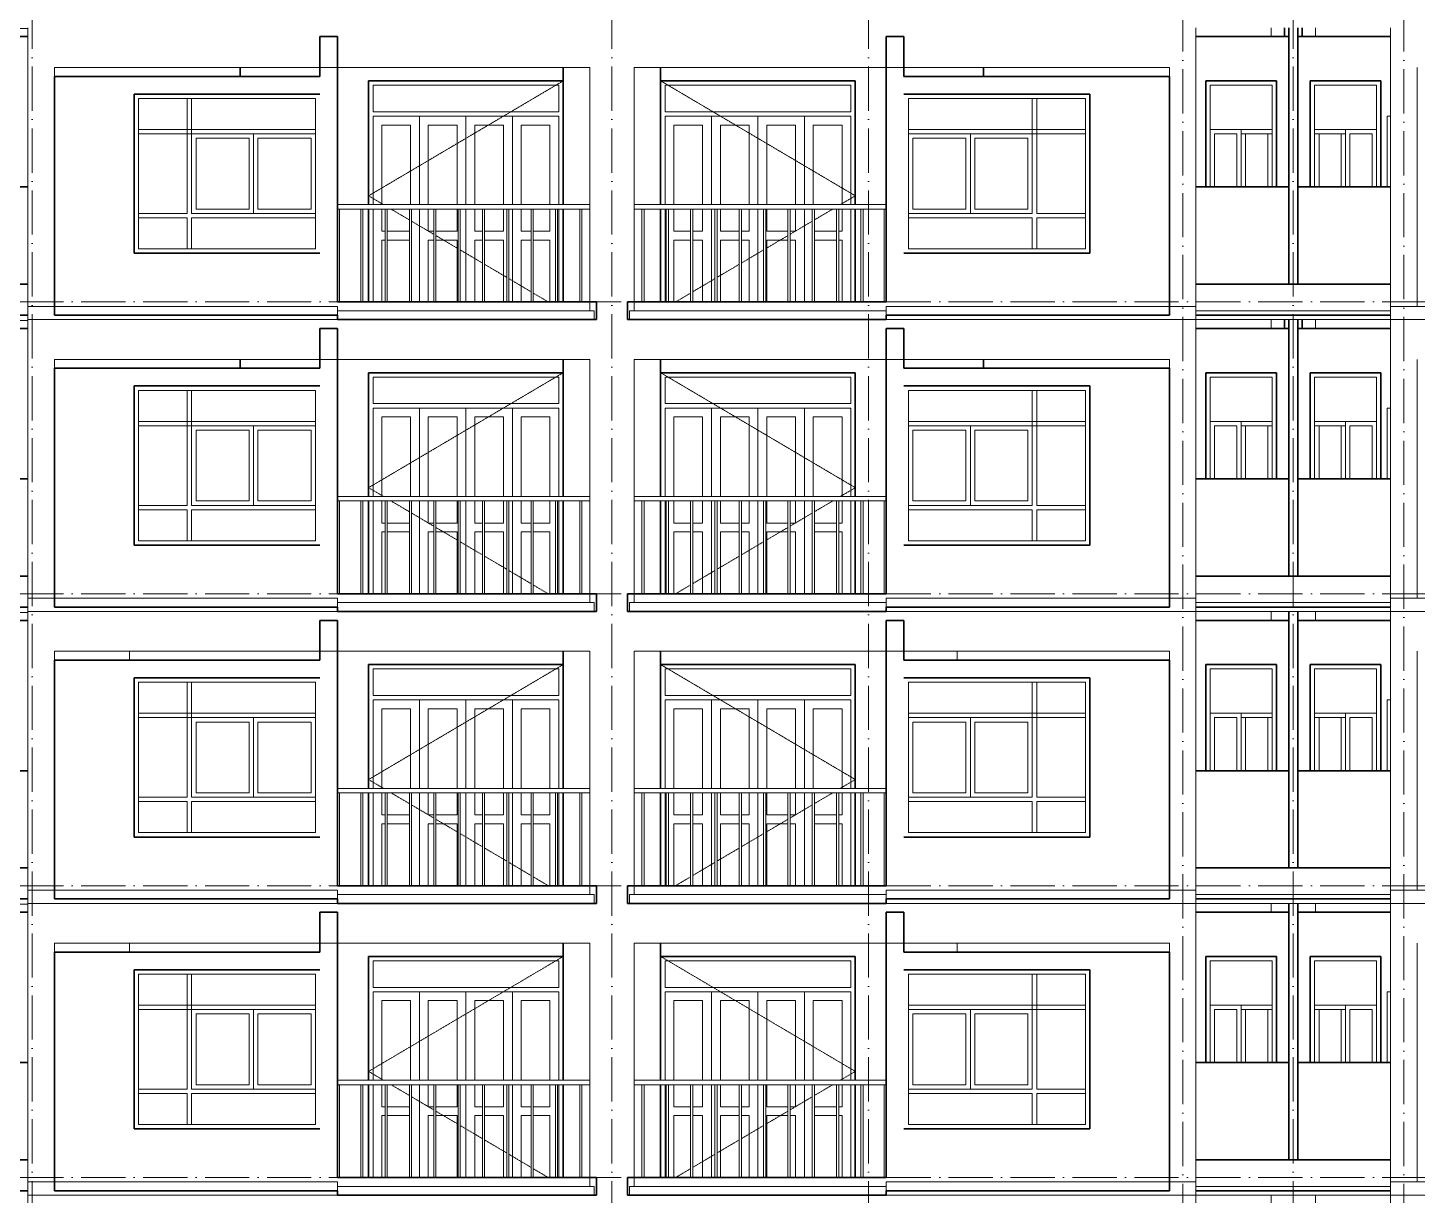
# Model space of a CAD drawing. Header units: millimetres. Extents: x -20608 to 106651, y -8981 to 93550.
# Drawn here: x 10400 to 26101, y 64600 to 77800 of the extents above; entities that cross this region are included whole.
import ezdxf

# ---------------------------------------------------------------- set-up
doc = ezdxf.new("R2010")
doc.units = ezdxf.units.MM
doc.linetypes.add('Dash 1_16__2_', pattern=[3.175, 1.5875, -1.5875])
doc.linetypes.add('Grid Line', pattern=[14, 10, -2, 0, -2])
for name, color, linetype, lineweight in [('CUA', 31, 'Continuous', 9), ('NET CAT', 3, 'Continuous', 5), ('NET CATConcrete', 3, 'Continuous', 5), ('NET THAY 1', 41, 'Continuous', 5), ('NET THAY 2', 55, 'Continuous', 5), ('NET-THAY', 2, 'Continuous', 9), ('TRUC', 225, 'Continuous', 5)]:
    doc.layers.add(name, color=color, linetype=linetype, lineweight=lineweight)

# ---------------------------------------------------------------- blocks, each defined once
blk = doc.blocks.new('CUA LO GIA - DB6-60239-MẶT ĐỨNG 1-14')
at = {"layer": 'CUA', "color": 90, "linetype": 'Dash 1_16__2_'}
for p, q in [((14251, 23100), (16451, 24400)), ((14251, 23100), (14420, 23000)), ((14504, 22950), (14712, 22828)), ((14737, 22813), (14987, 22665)), ((15012, 22650), (15262, 22503)), ((15287, 22488), (15537, 22340)), ((15562, 22325), (15812, 22178)), ((15837, 22163), (16087, 22015)), ((16112, 22000), (16281, 21900))]:
    blk.add_line(p, q, dxfattribs=at)
at = {"layer": 'CUA', "color": 90}
for p, q in [((16451, 24400), (14251, 24400)), ((14251, 24400), (14251, 23000)), ((14301, 24050), (14301, 24350)), ((14301, 24350), (16401, 24350)), ((16401, 24350), (16401, 24050)), ((16401, 24050), (14301, 24050)), ((14301, 24000), (16401, 24000)), ((14301, 23000), (14301, 24000)), ((14401, 23900), (14401, 23000)), ((14401, 23900), (14726, 23900)), ((14726, 23000), (14726, 23900)), ((14826, 23000), (14826, 24000)), ((15351, 24000), (14826, 24000)), ((14926, 23900), (15251, 23900)), ((14926, 23900), (14926, 23000)), ((15251, 23000), (15251, 23900)), ((15351, 24000), (15351, 23000)), ((15876, 24000), (15351, 24000)), ((15351, 23000), (15351, 24000)), ((15451, 23900), (15451, 23000)), ((15451, 23900), (15776, 23900)), ((15776, 23000), (15776, 23900)), ((15876, 24000), (15876, 23000)), ((15976, 23900), (16301, 23900)), ((15976, 23900), (15976, 23000)), ((16301, 23000), (16301, 23900)), ((16401, 24000), (16401, 23000)), ((14251, 22950), (14251, 21900)), ((14301, 21900), (14301, 22950)), ((14401, 22950), (14401, 22700)), ((14826, 21900), (14826, 22950)), ((14926, 22950), (14926, 22700)), ((15251, 22700), (15251, 22950)), ((15351, 22950), (15351, 21900)), ((15351, 21900), (15351, 22950)), ((15451, 22950), (15451, 22700)), ((15776, 22700), (15776, 22950)), ((15876, 22950), (15876, 21900)), ((15976, 22950), (15976, 22700)), ((16301, 22700), (16301, 22950)), ((16401, 22950), (16401, 21900)), ((14401, 22700), (14437, 22700)), ((14462, 22700), (14712, 22700)), ((14926, 22700), (14987, 22700)), ((15012, 22700), (15251, 22700)), ((15451, 22700), (15537, 22700)), ((15562, 22700), (15776, 22700)), ((15976, 22700), (16087, 22700)), ((16112, 22700), (16301, 22700)), ((14437, 22600), (14401, 22600)), ((14401, 22600), (14401, 21900)), ((14712, 22600), (14462, 22600)), ((14926, 22600), (14926, 21900)), ((14987, 22600), (14926, 22600)), ((15251, 22600), (15012, 22600)), ((15251, 21900), (15251, 22600)), ((15537, 22600), (15451, 22600)), ((15451, 22600), (15451, 21900)), ((15776, 22600), (15562, 22600)), ((15776, 21900), (15776, 22600)), ((15976, 22600), (15976, 21900)), ((16087, 22600), (15976, 22600)), ((16301, 22600), (16112, 22600)), ((16301, 21900), (16301, 22600))]:
    blk.add_line(p, q, dxfattribs=at)
blk = doc.blocks.new('X-PHONG NGU 2 - X-PHONG NGU 2_Recovery_-201132-MẶT ĐỨNG 1-14')
at = {"layer": 'CUA', "color": 90}
for p, q in [((11651, 24200), (13651, 24200)), ((11651, 24200), (11651, 22500)), ((12251, 24200), (12201, 24200)), ((12201, 22900), (12201, 24200)), ((12251, 24200), (12251, 22900)), ((13651, 22500), (13651, 24200)), ((13651, 23850), (11651, 23850)), ((11651, 23850), (11651, 23800)), ((11651, 23800), (13651, 23800)), ((12301, 23750), (12301, 22950)), ((12301, 23750), (12901, 23750)), ((12901, 22950), (12901, 23750)), ((12951, 22900), (12951, 23800)), ((13651, 23800), (12951, 23800)), ((13001, 23750), (13601, 23750)), ((13001, 23750), (13001, 22950)), ((13601, 22950), (13601, 23750)), ((13651, 23800), (13651, 23850)), ((13651, 23800), (13651, 22900)), ((12301, 22950), (12901, 22950)), ((13001, 22950), (13601, 22950)), ((11651, 22900), (12201, 22900)), ((11651, 22850), (11651, 22900)), ((12201, 22850), (11651, 22850)), ((12201, 22500), (12201, 22850)), ((12251, 22900), (13651, 22900)), ((12251, 22850), (12251, 22500)), ((13651, 22850), (12251, 22850)), ((13651, 22900), (12951, 22900)), ((13651, 22900), (13651, 22850)), ((11651, 22500), (13651, 22500)), ((12251, 22500), (12201, 22500))]:
    blk.add_line(p, q, dxfattribs=at)
blk = doc.blocks.new('Railing - 25mm-77671-MẶT ĐỨNG 1-14')
at = {"layer": 'NET THAY 2', "color": 90, "lineweight": 9}
for p, q in [((16637, 21900), (16637, 22950)), ((16662, 21900), (16662, 22950))]:
    blk.add_line(p, q, dxfattribs=at)
blk = doc.blocks.new('Railing - 25mm-V410-MẶT ĐỨNG 1-14')
at = {"layer": 'NET THAY 2', "color": 90, "lineweight": 9}
blk.add_line((13924, 21900), (13924, 22950), dxfattribs=at)
blk = doc.blocks.new('Railing - Railing-V461-MẶT ĐỨNG 1-14')
for name, p in [('Railing - 25mm-V410-MẶT ĐỨNG 1-14', (0, 3300)), ('Railing - 25mm-77671-MẶT ĐỨNG 1-14', (-2475, 3300)), ('Railing - 25mm-77671-MẶT ĐỨNG 1-14', (-2200, 3300)), ('Railing - 25mm-77671-MẶT ĐỨNG 1-14', (-1925, 3300)), ('Railing - 25mm-77671-MẶT ĐỨNG 1-14', (-1650, 3300)), ('Railing - 25mm-77671-MẶT ĐỨNG 1-14', (-1375, 3300)), ('Railing - 25mm-77671-MẶT ĐỨNG 1-14', (-1100, 3300)), ('Railing - 25mm-77671-MẶT ĐỨNG 1-14', (-825, 3300)), ('Railing - 25mm-77671-MẶT ĐỨNG 1-14', (-550, 3300)), ('Railing - 25mm-77671-MẶT ĐỨNG 1-14', (-275, 3300)), ('Railing - 25mm-77671-MẶT ĐỨNG 1-14', (0, 3300))]:
    blk.add_blockref(name, p)
blk = doc.blocks.new('Top Rail Type - Top Rail_Internal_-227118-MẶT ĐỨNG 1-14')
at = {"layer": 'NET THAY 1', "color": 90, "lineweight": 9}
for p, q in [((16751, 23000), (13901, 23000)), ((16751, 22950), (13901, 22950))]:
    blk.add_line(p, q, dxfattribs=at)
blk = doc.blocks.new('CUA LO GIA - DB6-202766-MẶT ĐỨNG 1-14')
at = {"layer": 'CUA', "color": 90, "linetype": 'Dash 1_16__2_'}
for p, q in [((19751, 23100), (17551, 24400)), ((19751, 23100), (19581, 23000)), ((19497, 22950), (19289, 22828)), ((19264, 22813), (19014, 22665)), ((18989, 22650), (18739, 22503)), ((18714, 22488), (18464, 22340)), ((18439, 22325), (18189, 22178)), ((18164, 22163), (17914, 22015)), ((17889, 22000), (17720, 21900))]:
    blk.add_line(p, q, dxfattribs=at)
at = {"layer": 'CUA', "color": 90}
for p, q in [((19751, 24400), (17551, 24400)), ((17601, 24050), (17601, 24350)), ((17601, 24350), (19701, 24350)), ((19701, 24350), (19701, 24050)), ((19751, 23000), (19751, 24400)), ((19701, 24050), (17601, 24050)), ((17601, 23000), (17601, 24000)), ((17601, 24000), (19701, 24000)), ((17701, 23900), (17701, 23000)), ((17701, 23900), (18026, 23900)), ((18026, 23000), (18026, 23900)), ((18126, 23000), (18126, 24000)), ((18651, 24000), (18126, 24000)), ((18226, 23900), (18551, 23900)), ((18226, 23900), (18226, 23000)), ((18551, 23000), (18551, 23900)), ((19176, 24000), (18651, 24000)), ((18651, 23000), (18651, 24000)), ((18651, 24000), (18651, 23000)), ((18751, 23900), (18751, 23000)), ((18751, 23900), (19076, 23900)), ((19076, 23000), (19076, 23900)), ((19176, 24000), (19176, 23000)), ((19276, 23900), (19601, 23900)), ((19276, 23900), (19276, 23000)), ((19601, 23000), (19601, 23900)), ((19701, 24000), (19701, 23000)), ((17601, 21900), (17601, 22950)), ((17701, 22950), (17701, 22700)), ((18026, 22700), (18026, 22950)), ((18126, 21900), (18126, 22950)), ((18226, 22950), (18226, 22700)), ((18551, 22700), (18551, 22950)), ((18651, 21900), (18651, 22950)), ((18651, 22950), (18651, 21900)), ((18751, 22950), (18751, 22700)), ((19076, 22700), (19076, 22950)), ((19176, 22950), (19176, 21900)), ((19601, 22700), (19601, 22950)), ((19701, 22950), (19701, 21900)), ((19751, 21900), (19751, 22950)), ((17701, 22700), (17889, 22700)), ((17914, 22700), (18026, 22700)), ((18226, 22700), (18439, 22700)), ((18464, 22700), (18551, 22700)), ((18751, 22700), (18989, 22700)), ((19014, 22700), (19076, 22700)), ((19289, 22700), (19539, 22700)), ((19564, 22700), (19601, 22700)), ((17889, 22600), (17701, 22600)), ((17701, 22600), (17701, 21900)), ((18026, 22600), (17914, 22600)), ((18026, 21900), (18026, 22600)), ((18226, 22600), (18226, 21900)), ((18439, 22600), (18226, 22600)), ((18551, 22600), (18464, 22600)), ((18551, 21900), (18551, 22600)), ((18989, 22600), (18751, 22600)), ((18751, 22600), (18751, 21900)), ((19076, 22600), (19014, 22600)), ((19076, 21900), (19076, 22600)), ((19539, 22600), (19289, 22600)), ((19601, 22600), (19564, 22600)), ((19601, 21900), (19601, 22600))]:
    blk.add_line(p, q, dxfattribs=at)
blk = doc.blocks.new('X-PHONG NGU 2 - X-PHONG NGU 2_Recovery_-V411-MẶT ĐỨNG 1-14')
at = {"layer": 'CUA', "color": 90}
for p, q in [((20351, 24200), (20351, 22500)), ((20351, 24200), (22351, 24200)), ((21801, 24200), (21751, 24200)), ((21751, 22900), (21751, 24200)), ((21801, 24200), (21801, 22900)), ((22351, 22500), (22351, 24200)), ((20351, 23850), (20351, 23800)), ((22351, 23850), (20351, 23850)), ((20351, 23800), (22351, 23800)), ((21051, 23800), (20351, 23800)), ((20351, 22900), (20351, 23800)), ((20401, 23750), (20401, 22950)), ((20401, 23750), (21001, 23750)), ((21001, 22950), (21001, 23750)), ((21051, 23800), (21051, 22900)), ((21101, 23750), (21701, 23750)), ((21101, 23750), (21101, 22950)), ((21701, 22950), (21701, 23750)), ((22351, 23800), (22351, 23850)), ((20401, 22950), (21001, 22950)), ((21101, 22950), (21701, 22950)), ((20351, 22900), (21751, 22900)), ((20351, 22850), (20351, 22900)), ((21051, 22900), (20351, 22900)), ((21751, 22850), (20351, 22850)), ((21751, 22500), (21751, 22850)), ((21801, 22900), (22351, 22900)), ((21801, 22850), (21801, 22500)), ((22351, 22850), (21801, 22850)), ((22351, 22900), (22351, 22850)), ((20351, 22500), (22351, 22500)), ((21801, 22500), (21751, 22500))]:
    blk.add_line(p, q, dxfattribs=at)
blk = doc.blocks.new('X-PHONG NGU 1 - X-PHONG NGU 850-202769-MẶT ĐỨNG 1-14')
at = {"layer": 'CUA', "color": 90}
for p, q in [((23711, 23200), (23711, 24400)), ((24511, 24400), (23711, 24400)), ((23761, 24350), (23761, 23200)), ((23761, 24350), (24461, 24350)), ((24461, 23200), (24461, 24350)), ((24511, 24400), (24511, 23200)), ((24111, 23850), (23761, 23850)), ((23761, 23200), (23761, 23850)), ((23811, 23800), (23811, 23200)), ((23811, 23800), (24061, 23800)), ((24061, 23200), (24061, 23800)), ((24111, 23850), (24111, 23200)), ((24111, 23850), (24461, 23850)), ((24111, 23800), (24461, 23800)), ((24161, 23800), (24411, 23800)), ((24161, 23800), (24161, 23200)), ((24411, 23200), (24411, 23800))]:
    blk.add_line(p, q, dxfattribs=at)
blk = doc.blocks.new('Railing - Railing-227121-MẶT ĐỨNG 1-14')
at = {"extrusion": (0, 0, -1), "zscale": -1}
for name, p in [('Railing - 25mm-77671-MẶT ĐỨNG 1-14', (-34001, 0)), ('Railing - 25mm-77671-MẶT ĐỨNG 1-14', (-34276, 0)), ('Railing - 25mm-77671-MẶT ĐỨNG 1-14', (-34551, 0)), ('Railing - 25mm-77671-MẶT ĐỨNG 1-14', (-34826, 0)), ('Railing - 25mm-77671-MẶT ĐỨNG 1-14', (-35101, 0)), ('Railing - 25mm-77671-MẶT ĐỨNG 1-14', (-35376, 0)), ('Railing - 25mm-77671-MẶT ĐỨNG 1-14', (-35651, 0)), ('Railing - 25mm-77671-MẶT ĐỨNG 1-14', (-35926, 0)), ('Railing - 25mm-77671-MẶT ĐỨNG 1-14', (-36201, 0)), ('Railing - 25mm-77671-MẶT ĐỨNG 1-14', (-36476, 0)), ('Railing - 25mm-V410-MẶT ĐỨNG 1-14', (-34001, 0))]:
    blk.add_blockref(name, p, dxfattribs=at)
blk = doc.blocks.new('Top Rail Type - Top Rail_Internal_-227122-MẶT ĐỨNG 1-14')
at = {"layer": 'NET THAY 1', "color": 90, "lineweight": 9}
for p, q in [((20101, 23000), (17251, 23000)), ((17251, 22950), (20101, 22950))]:
    blk.add_line(p, q, dxfattribs=at)
blk = doc.blocks.new('X-PHONG NGU 1 - X-PHONG NGU 850-201135-MẶT ĐỨNG 1-14')
at = {"layer": 'CUA', "color": 90}
for p, q in [((10291, 24400), (9491, 24400)), ((9491, 23200), (9491, 24400)), ((9541, 24350), (9541, 23200)), ((9541, 24350), (10241, 24350)), ((10241, 23200), (10241, 24350)), ((10291, 24400), (10291, 23200)), ((9541, 23850), (9891, 23850)), ((9541, 23800), (9891, 23800)), ((9591, 23800), (9591, 23200)), ((9591, 23800), (9841, 23800)), ((9841, 23200), (9841, 23800)), ((9891, 23200), (9891, 23850)), ((10241, 23850), (9891, 23850)), ((9941, 23800), (10191, 23800)), ((9941, 23800), (9941, 23200)), ((10191, 23200), (10191, 23800)), ((10241, 23850), (10241, 23200))]:
    blk.add_line(p, q, dxfattribs=at)
blk = doc.blocks.new('CUA SAN PHOI LUA - CUA SAN PHOI LUA-201133-MẶT ĐỨNG 1-14')
at = {"layer": 'CUA', "color": 90}
for p in [(25761, 23200), (25801, 24000)]:
    blk.add_line(p, (25761, 24000), dxfattribs=at)
blk = doc.blocks.new('ALC1807-ASCENT PLAZA-TANG DIEN HINH-TANG 5_rvt-14-MẶT ĐỨNG 1-14')
at = {"layer": 'NET-THAY', "color": 50, "lineweight": 35}
for p, q in [((24651, 65000), (24651, 67900)), ((24751, 67900), (24751, 65000)), ((10401, 67800), (9341, 67800)), ((13701, 67350), (13701, 67800)), ((13701, 67800), (13901, 67800)), ((13901, 67800), (13901, 64800)), ((20101, 64800), (20101, 67800)), ((20101, 67800), (20301, 67800)), ((20301, 67800), (20301, 67350)), ((24651, 67800), (23601, 67800)), ((25801, 67800), (24751, 67800)), ((16451, 67450), (16451, 65900)), ((17551, 65900), (17551, 67450)), ((13701, 67350), (10701, 67350)), ((10701, 67350), (10701, 64650)), ((14251, 65900), (14251, 67300)), ((14251, 67300), (16451, 67300)), ((17551, 67300), (19751, 67300)), ((19751, 67300), (19751, 65900)), ((23301, 67350), (20301, 67350)), ((23301, 64650), (23301, 67350)), ((23711, 67300), (24511, 67300)), ((23711, 66100), (23711, 67300)), ((24511, 67300), (24511, 66100)), ((24891, 67300), (25691, 67300)), ((24891, 66100), (24891, 67300)), ((25691, 67300), (25691, 66100)), ((11601, 65350), (11601, 67150)), ((11601, 67150), (13701, 67150)), ((20301, 67150), (22401, 67150)), ((22401, 67150), (22401, 65350)), ((10401, 66100), (9341, 66100)), ((24651, 66100), (23601, 66100)), ((25801, 66100), (24751, 66100)), ((14251, 64800), (14251, 65850)), ((16451, 65850), (16451, 64800)), ((17551, 64800), (17551, 65850)), ((19751, 65850), (19751, 64800)), ((13701, 65350), (11601, 65350)), ((22401, 65350), (20301, 65350)), ((10401, 65000), (9341, 65000)), ((24751, 65000), (23601, 65000)), ((25801, 65000), (24751, 65000)), ((16826, 64800), (13901, 64800)), ((16826, 64600), (16826, 64800)), ((20101, 64800), (17176, 64800)), ((17176, 64800), (17176, 64600)), ((9351, 64650), (10401, 64650)), ((10701, 64650), (13701, 64650)), ((13901, 64650), (13701, 64650)), ((13901, 64650), (13901, 64600)), ((13901, 64600), (16826, 64600)), ((17176, 64600), (20101, 64600)), ((20301, 64650), (20101, 64650)), ((20101, 64600), (20101, 64650)), ((20301, 64650), (23301, 64650)), ((23601, 64650), (24751, 64650)), ((24751, 64650), (25801, 64650))]:
    blk.add_line(p, q, dxfattribs=at)
at = {"color": 50, "lineweight": 35}
for name, p in [('CUA LO GIA - DB6-60239-MẶT ĐỨNG 1-14', (0, 42900)), ('CUA LO GIA - DB6-202766-MẶT ĐỨNG 1-14', (0, 42900)), ('X-PHONG NGU 1 - X-PHONG NGU 850-202769-MẶT ĐỨNG 1-14', (0, 42900)), ('X-PHONG NGU 1 - X-PHONG NGU 850-201135-MẶT ĐỨNG 1-14', (15400, 42900)), ('X-PHONG NGU 2 - X-PHONG NGU 2_Recovery_-201132-MẶT ĐỨNG 1-14', (0, 42900)), ('X-PHONG NGU 2 - X-PHONG NGU 2_Recovery_-V411-MẶT ĐỨNG 1-14', (0, 42900)), ('CUA SAN PHOI LUA - CUA SAN PHOI LUA-201133-MẶT ĐỨNG 1-14', (0, 42900)), ('Top Rail Type - Top Rail_Internal_-227118-MẶT ĐỨNG 1-14', (0, 42900)), ('Railing - Railing-V461-MẶT ĐỨNG 1-14', (0, 39600)), ('Top Rail Type - Top Rail_Internal_-227122-MẶT ĐỨNG 1-14', (0, 42900)), ('Railing - Railing-227121-MẶT ĐỨNG 1-14', (0, 42900))]:
    blk.add_blockref(name, p, dxfattribs=at)
blk = doc.blocks.new('ALC1807-ASCENT PLAZA-TANG DIEN HINH-TANG 5_rvt-15-MẶT ĐỨNG 1-14')
at = {"layer": 'NET-THAY', "color": 50, "lineweight": 35}
for p, q in [((24651, 68300), (24651, 71200)), ((24751, 71200), (24751, 68300)), ((10401, 71100), (9341, 71100)), ((13701, 70650), (13701, 71100)), ((13701, 71100), (13901, 71100)), ((13901, 71100), (13901, 68100)), ((20101, 68100), (20101, 71100)), ((20101, 71100), (20301, 71100)), ((20301, 71100), (20301, 70650)), ((24651, 71100), (23601, 71100)), ((25801, 71100), (24751, 71100)), ((16451, 70750), (16451, 69200)), ((17551, 69200), (17551, 70750)), ((13701, 70650), (10701, 70650)), ((10701, 70650), (10701, 67950)), ((14251, 69200), (14251, 70600)), ((14251, 70600), (16451, 70600)), ((17551, 70600), (19751, 70600)), ((19751, 70600), (19751, 69200)), ((23301, 70650), (20301, 70650)), ((23301, 67950), (23301, 70650)), ((23711, 70600), (24511, 70600)), ((23711, 69400), (23711, 70600)), ((24511, 70600), (24511, 69400)), ((24891, 70600), (25691, 70600)), ((24891, 69400), (24891, 70600)), ((25691, 70600), (25691, 69400)), ((11601, 68650), (11601, 70450)), ((11601, 70450), (13701, 70450)), ((20301, 70450), (22401, 70450)), ((22401, 70450), (22401, 68650)), ((10401, 69400), (9341, 69400)), ((24651, 69400), (23601, 69400)), ((25801, 69400), (24751, 69400)), ((14251, 68100), (14251, 69150)), ((16451, 69150), (16451, 68100)), ((17551, 68100), (17551, 69150)), ((19751, 69150), (19751, 68100)), ((13701, 68650), (11601, 68650)), ((22401, 68650), (20301, 68650)), ((10401, 68300), (9341, 68300)), ((24751, 68300), (23601, 68300)), ((25801, 68300), (24751, 68300)), ((16826, 68100), (13901, 68100)), ((16826, 67900), (16826, 68100)), ((20101, 68100), (17176, 68100)), ((17176, 68100), (17176, 67900)), ((9351, 67950), (10401, 67950)), ((10701, 67950), (13701, 67950)), ((13901, 67950), (13701, 67950)), ((13901, 67950), (13901, 67900)), ((13901, 67900), (16826, 67900)), ((17176, 67900), (20101, 67900)), ((20301, 67950), (20101, 67950)), ((20101, 67900), (20101, 67950)), ((20301, 67950), (23301, 67950)), ((23601, 67950), (24751, 67950)), ((24751, 67950), (25801, 67950))]:
    blk.add_line(p, q, dxfattribs=at)
at = {"layer": 'NET-THAY', "color": 90}
blk.add_line((9341, 67890), (10401, 67890), dxfattribs=at)
at = {"color": 50, "lineweight": 35}
for name, p in [('CUA LO GIA - DB6-60239-MẶT ĐỨNG 1-14', (0, 46200)), ('CUA LO GIA - DB6-202766-MẶT ĐỨNG 1-14', (0, 46200)), ('X-PHONG NGU 1 - X-PHONG NGU 850-202769-MẶT ĐỨNG 1-14', (0, 46200)), ('X-PHONG NGU 1 - X-PHONG NGU 850-201135-MẶT ĐỨNG 1-14', (15400, 46200)), ('X-PHONG NGU 2 - X-PHONG NGU 2_Recovery_-201132-MẶT ĐỨNG 1-14', (0, 46200)), ('X-PHONG NGU 2 - X-PHONG NGU 2_Recovery_-V411-MẶT ĐỨNG 1-14', (0, 46200)), ('CUA SAN PHOI LUA - CUA SAN PHOI LUA-201133-MẶT ĐỨNG 1-14', (0, 46200)), ('Top Rail Type - Top Rail_Internal_-227118-MẶT ĐỨNG 1-14', (0, 46200)), ('Railing - Railing-V461-MẶT ĐỨNG 1-14', (0, 42900)), ('Top Rail Type - Top Rail_Internal_-227122-MẶT ĐỨNG 1-14', (0, 46200)), ('Railing - Railing-227121-MẶT ĐỨNG 1-14', (0, 46200))]:
    blk.add_blockref(name, p, dxfattribs=at)
blk = doc.blocks.new('ALC1807-ASCENT PLAZA-TANG DIEN HINH-TANG 5_rvt-16-MẶT ĐỨNG 1-14')
at = {"layer": 'NET-THAY', "color": 50, "lineweight": 35}
for p, q in [((24601, 74400), (24601, 74500)), ((24651, 71600), (24651, 74500)), ((24751, 74500), (24751, 71600)), ((24801, 74500), (24801, 74400)), ((10401, 74400), (9341, 74400)), ((13701, 73950), (13701, 74400)), ((13701, 74400), (13901, 74400)), ((13901, 74400), (13901, 71400)), ((20101, 71400), (20101, 74400)), ((20101, 74400), (20301, 74400)), ((20301, 74400), (20301, 73950)), ((24651, 74400), (23601, 74400)), ((25801, 74400), (24751, 74400)), ((13701, 73950), (10701, 73950)), ((10701, 73950), (10701, 71250)), ((12801, 73950), (12801, 74050)), ((16451, 74050), (16451, 72500)), ((17551, 72500), (17551, 74050)), ((23301, 73950), (20301, 73950)), ((21201, 74050), (21201, 73950)), ((23301, 71250), (23301, 73950)), ((14251, 72500), (14251, 73900)), ((14251, 73900), (16451, 73900)), ((17551, 73900), (19751, 73900)), ((19751, 73900), (19751, 72500)), ((23711, 73900), (24511, 73900)), ((23711, 72700), (23711, 73900)), ((24511, 73900), (24511, 72700)), ((24891, 73900), (25691, 73900)), ((24891, 72700), (24891, 73900)), ((25691, 73900), (25691, 72700)), ((11601, 71950), (11601, 73750)), ((11601, 73750), (13701, 73750)), ((20301, 73750), (22401, 73750)), ((22401, 73750), (22401, 71950)), ((10401, 72700), (9341, 72700)), ((24651, 72700), (23601, 72700)), ((25801, 72700), (24751, 72700)), ((14251, 71400), (14251, 72450)), ((16451, 72450), (16451, 71400)), ((17551, 71400), (17551, 72450)), ((19751, 72450), (19751, 71400)), ((13701, 71950), (11601, 71950)), ((22401, 71950), (20301, 71950)), ((10401, 71600), (9341, 71600)), ((24751, 71600), (23601, 71600)), ((25801, 71600), (24751, 71600)), ((16826, 71400), (13901, 71400)), ((16826, 71200), (16826, 71400)), ((20101, 71400), (17176, 71400)), ((17176, 71400), (17176, 71200)), ((9351, 71250), (10401, 71250)), ((10701, 71250), (13701, 71250)), ((13901, 71250), (13701, 71250)), ((13901, 71250), (13901, 71200)), ((13901, 71200), (16826, 71200)), ((17176, 71200), (20101, 71200)), ((20301, 71250), (20101, 71250)), ((20101, 71200), (20101, 71250)), ((20301, 71250), (23301, 71250)), ((23601, 71250), (24751, 71250)), ((24751, 71250), (25801, 71250))]:
    blk.add_line(p, q, dxfattribs=at)
at = {"layer": 'NET-THAY', "color": 90}
blk.add_line((9341, 71190), (10401, 71190), dxfattribs=at)
at = {"color": 50, "lineweight": 35}
for name, p in [('CUA LO GIA - DB6-60239-MẶT ĐỨNG 1-14', (0, 49500)), ('CUA LO GIA - DB6-202766-MẶT ĐỨNG 1-14', (0, 49500)), ('X-PHONG NGU 1 - X-PHONG NGU 850-202769-MẶT ĐỨNG 1-14', (0, 49500)), ('X-PHONG NGU 1 - X-PHONG NGU 850-201135-MẶT ĐỨNG 1-14', (15400, 49500)), ('X-PHONG NGU 2 - X-PHONG NGU 2_Recovery_-201132-MẶT ĐỨNG 1-14', (0, 49500)), ('X-PHONG NGU 2 - X-PHONG NGU 2_Recovery_-V411-MẶT ĐỨNG 1-14', (0, 49500)), ('CUA SAN PHOI LUA - CUA SAN PHOI LUA-201133-MẶT ĐỨNG 1-14', (0, 49500)), ('Top Rail Type - Top Rail_Internal_-227118-MẶT ĐỨNG 1-14', (0, 49500)), ('Railing - Railing-V461-MẶT ĐỨNG 1-14', (0, 46200)), ('Top Rail Type - Top Rail_Internal_-227122-MẶT ĐỨNG 1-14', (0, 49500)), ('Railing - Railing-227121-MẶT ĐỨNG 1-14', (0, 49500))]:
    blk.add_blockref(name, p, dxfattribs=at)
blk = doc.blocks.new('CUA LO GIA - DB6-V464-MẶT ĐỨNG 1-14')
at = {"layer": 'CUA', "color": 90, "linetype": 'Dash 1_16__2_'}
for p, q in [((14251, 75900), (16451, 77200)), ((14251, 75900), (14420, 75800)), ((14504, 75750), (14712, 75628)), ((14737, 75613), (14987, 75465)), ((15012, 75450), (15262, 75303)), ((15287, 75288), (15537, 75140)), ((15562, 75125), (15812, 74978)), ((15837, 74963), (16087, 74815)), ((16112, 74800), (16281, 74700))]:
    blk.add_line(p, q, dxfattribs=at)
at = {"layer": 'CUA', "color": 90}
for p, q in [((16451, 77200), (14251, 77200)), ((14251, 77200), (14251, 75802)), ((14301, 76850), (14301, 77150)), ((14301, 77150), (16401, 77150)), ((16401, 77150), (16401, 76850)), ((16401, 76850), (14301, 76850)), ((14301, 76800), (16401, 76800)), ((14301, 75802), (14301, 76800)), ((14826, 75802), (14826, 76800)), ((15351, 76800), (14826, 76800)), ((15351, 76800), (15351, 75802)), ((15876, 76800), (15351, 76800)), ((15351, 75802), (15351, 76800)), ((15876, 76800), (15876, 75802)), ((16401, 76800), (16401, 75802)), ((14401, 76700), (14401, 75802)), ((14401, 76700), (14726, 76700)), ((14726, 75802), (14726, 76700)), ((14926, 76700), (15251, 76700)), ((14926, 76700), (14926, 75802)), ((15251, 75802), (15251, 76700)), ((15451, 76700), (15451, 75802)), ((15451, 76700), (15776, 76700)), ((15776, 75802), (15776, 76700)), ((15976, 76700), (16301, 76700)), ((15976, 76700), (15976, 75802)), ((16301, 75802), (16301, 76700)), ((14251, 75750), (14251, 74700)), ((14301, 74700), (14301, 75750)), ((14401, 75750), (14401, 75500)), ((14826, 74700), (14826, 75750)), ((14926, 75750), (14926, 75500)), ((15251, 75500), (15251, 75750)), ((15351, 75750), (15351, 74700)), ((15351, 74700), (15351, 75750)), ((15451, 75750), (15451, 75500)), ((15776, 75500), (15776, 75750)), ((15876, 75750), (15876, 74700)), ((15976, 75750), (15976, 75500)), ((16301, 75500), (16301, 75750)), ((16401, 75750), (16401, 74700)), ((14401, 75500), (14437, 75500)), ((14437, 75400), (14401, 75400)), ((14401, 75400), (14401, 74700)), ((14462, 75500), (14712, 75500)), ((14712, 75400), (14462, 75400)), ((14926, 75500), (14987, 75500)), ((14926, 75400), (14926, 74700)), ((14987, 75400), (14926, 75400)), ((15012, 75500), (15251, 75500)), ((15251, 75400), (15012, 75400)), ((15251, 74700), (15251, 75400)), ((15451, 75500), (15537, 75500)), ((15537, 75400), (15451, 75400)), ((15451, 75400), (15451, 74700)), ((15562, 75500), (15776, 75500)), ((15776, 75400), (15562, 75400)), ((15776, 74700), (15776, 75400)), ((15976, 75500), (16087, 75500)), ((15976, 75400), (15976, 74700)), ((16087, 75400), (15976, 75400)), ((16112, 75500), (16301, 75500)), ((16301, 75400), (16112, 75400)), ((16301, 74700), (16301, 75400))]:
    blk.add_line(p, q, dxfattribs=at)
blk = doc.blocks.new('CUA LO GIA - DB6-V465-MẶT ĐỨNG 1-14')
at = {"layer": 'CUA', "color": 90, "linetype": 'Dash 1_16__2_'}
for p, q in [((19751, 75900), (17551, 77200)), ((19751, 75900), (19581, 75800)), ((19497, 75750), (19289, 75628)), ((19264, 75613), (19014, 75465)), ((18989, 75450), (18739, 75303)), ((18714, 75288), (18464, 75140)), ((18439, 75125), (18189, 74978)), ((18164, 74963), (17914, 74815)), ((17889, 74800), (17720, 74700))]:
    blk.add_line(p, q, dxfattribs=at)
at = {"layer": 'CUA', "color": 90}
for p, q in [((19751, 77200), (17551, 77200)), ((17601, 76850), (17601, 77150)), ((17601, 77150), (19701, 77150)), ((19701, 77150), (19701, 76850)), ((19751, 75802), (19751, 77200)), ((19701, 76850), (17601, 76850)), ((17601, 75800), (17601, 76800)), ((17601, 76800), (19701, 76800)), ((18126, 75800), (18126, 76800)), ((18651, 76800), (18126, 76800)), ((19176, 76800), (18651, 76800)), ((18651, 75802), (18651, 76800)), ((18651, 76800), (18651, 75802)), ((19176, 76800), (19176, 75802)), ((19701, 76800), (19701, 75802)), ((17701, 76700), (17701, 75800)), ((17701, 76700), (18026, 76700)), ((18026, 75800), (18026, 76700)), ((18226, 76700), (18551, 76700)), ((18226, 76700), (18226, 75800)), ((18551, 75800), (18551, 76700)), ((18751, 76700), (18751, 75802)), ((18751, 76700), (19076, 76700)), ((19076, 75802), (19076, 76700)), ((19276, 76700), (19601, 76700)), ((19276, 76700), (19276, 75802)), ((19601, 75802), (19601, 76700)), ((17601, 74700), (17601, 75750)), ((17701, 75750), (17701, 75500)), ((18026, 75500), (18026, 75750)), ((18126, 74700), (18126, 75750)), ((18226, 75750), (18226, 75500)), ((18551, 75500), (18551, 75750)), ((18651, 74700), (18651, 75750)), ((18651, 75750), (18651, 74700)), ((18751, 75750), (18751, 75500)), ((19076, 75500), (19076, 75750)), ((19176, 75750), (19176, 74700)), ((19601, 75500), (19601, 75750)), ((19701, 75750), (19701, 74700)), ((19751, 74700), (19751, 75750)), ((17701, 75500), (17889, 75500)), ((17889, 75400), (17701, 75400)), ((17701, 75400), (17701, 74700)), ((17914, 75500), (18026, 75500)), ((18026, 75400), (17914, 75400)), ((18026, 74700), (18026, 75400)), ((18226, 75500), (18439, 75500)), ((18226, 75400), (18226, 74700)), ((18439, 75400), (18226, 75400)), ((18464, 75500), (18551, 75500)), ((18551, 75400), (18464, 75400)), ((18551, 74700), (18551, 75400)), ((18751, 75500), (18989, 75500)), ((18989, 75400), (18751, 75400)), ((18751, 75400), (18751, 74700)), ((19014, 75500), (19076, 75500)), ((19076, 75400), (19014, 75400)), ((19076, 74700), (19076, 75400)), ((19289, 75500), (19539, 75500)), ((19539, 75400), (19289, 75400)), ((19564, 75500), (19601, 75500)), ((19601, 75400), (19564, 75400)), ((19601, 74700), (19601, 75400))]:
    blk.add_line(p, q, dxfattribs=at)
blk = doc.blocks.new('ALC1807-ASCENT PLAZA-TANG DIEN HINH-TANG 5_rvt-17-MẶT ĐỨNG 1-14')
at = {"layer": 'NET-THAY', "color": 50, "lineweight": 35}
for p, q in [((24601, 77700), (24601, 77800)), ((24651, 74900), (24651, 77800)), ((24751, 77800), (24751, 74900)), ((24801, 77800), (24801, 77700)), ((10401, 77700), (9341, 77700)), ((13701, 77250), (13701, 77700)), ((13701, 77700), (13901, 77700)), ((13901, 77700), (13901, 74700)), ((20101, 74700), (20101, 77700)), ((20101, 77700), (20301, 77700)), ((20301, 77700), (20301, 77250)), ((24651, 77700), (23601, 77700)), ((25801, 77700), (24751, 77700)), ((13701, 77250), (10701, 77250)), ((10701, 77250), (10701, 74550)), ((12801, 77250), (12801, 77350)), ((16451, 77350), (16451, 75802)), ((17551, 75800), (17551, 77350)), ((23301, 77250), (20301, 77250)), ((21201, 77350), (21201, 77250)), ((23301, 74550), (23301, 77250)), ((14251, 75802), (14251, 77200)), ((14251, 77200), (16451, 77200)), ((17551, 77200), (19751, 77200)), ((19751, 77200), (19751, 75802)), ((23711, 77200), (24511, 77200)), ((23711, 76000), (23711, 77200)), ((24511, 77200), (24511, 76000)), ((24891, 77200), (25691, 77200)), ((24891, 76000), (24891, 77200)), ((25691, 77200), (25691, 76000)), ((11601, 75250), (11601, 77050)), ((11601, 77050), (13701, 77050)), ((20301, 77050), (22401, 77050)), ((22401, 77050), (22401, 75250)), ((10401, 76000), (9341, 76000)), ((24651, 76000), (23601, 76000)), ((25801, 76000), (24751, 76000)), ((14251, 74700), (14251, 75750)), ((16451, 75750), (16451, 74700)), ((17551, 74700), (17551, 75750)), ((19751, 75750), (19751, 74700)), ((13701, 75250), (11601, 75250)), ((22401, 75250), (20301, 75250)), ((10401, 74900), (9341, 74900)), ((24751, 74900), (23601, 74900)), ((25801, 74900), (24751, 74900)), ((16826, 74700), (13901, 74700)), ((16826, 74500), (16826, 74700)), ((20101, 74700), (17176, 74700)), ((17176, 74700), (17176, 74500)), ((9351, 74550), (10401, 74550)), ((10701, 74550), (13701, 74550)), ((13901, 74550), (13701, 74550)), ((13901, 74550), (13901, 74500)), ((13901, 74500), (16826, 74500)), ((17176, 74500), (20101, 74500)), ((20301, 74550), (20101, 74550)), ((20101, 74500), (20101, 74550)), ((20301, 74550), (23301, 74550)), ((23601, 74550), (24751, 74550)), ((24751, 74550), (25801, 74550))]:
    blk.add_line(p, q, dxfattribs=at)
at = {"layer": 'NET-THAY', "color": 90}
blk.add_line((9341, 74490), (10401, 74490), dxfattribs=at)
at = {"color": 50, "lineweight": 35}
for name, p in [('CUA LO GIA - DB6-V464-MẶT ĐỨNG 1-14', (0, 0)), ('CUA LO GIA - DB6-V465-MẶT ĐỨNG 1-14', (0, 0)), ('X-PHONG NGU 1 - X-PHONG NGU 850-202769-MẶT ĐỨNG 1-14', (0, 52800)), ('X-PHONG NGU 1 - X-PHONG NGU 850-201135-MẶT ĐỨNG 1-14', (15400, 52800)), ('X-PHONG NGU 2 - X-PHONG NGU 2_Recovery_-201132-MẶT ĐỨNG 1-14', (0, 52800)), ('X-PHONG NGU 2 - X-PHONG NGU 2_Recovery_-V411-MẶT ĐỨNG 1-14', (0, 52800)), ('CUA SAN PHOI LUA - CUA SAN PHOI LUA-201133-MẶT ĐỨNG 1-14', (0, 52800)), ('Top Rail Type - Top Rail_Internal_-227118-MẶT ĐỨNG 1-14', (0, 52800)), ('Railing - Railing-V461-MẶT ĐỨNG 1-14', (0, 49500)), ('Top Rail Type - Top Rail_Internal_-227122-MẶT ĐỨNG 1-14', (0, 52800)), ('Railing - Railing-227121-MẶT ĐỨNG 1-14', (0, 52800))]:
    blk.add_blockref(name, p, dxfattribs=at)
blk = doc.blocks.new('ALC1807-ASCENT PLAZA-TANG DIEN HINH-TANG 5_rvt-18-MẶT ĐỨNG 1-14')
at = {"layer": 'NET-THAY', "color": 90}
blk.add_line((9341, 77790), (10401, 77790), dxfattribs=at)

msp = doc.modelspace()

# ---------------------------------------------------------------- linework, layer by layer
at = {"layer": 'NET CAT'}
for p, q in [((10400.5, 74650), (10400.5, 77800)), ((23600.5, 77800), (23600.5, 74650)), ((24450.5, 77800), (24450.5, 77700)), ((24950.5, 77800), (24950.5, 77700)), ((25800.5, 77800), (25800.5, 74650)), ((10700.5, 74650), (10700.5, 77350)), ((16750.5, 77350), (16750.5, 74600)), ((17250.5, 77350), (17250.5, 74600)), ((23300.5, 77350), (23300.5, 74650)), ((26100.5, 77350), (26100.5, 74650)), ((10400.5, 74650), (10700.5, 74650)), ((16750.5, 74600), (16800.5, 74600)), ((16800.5, 74600), (16800.5, 74500)), ((17200.5, 74500), (17200.5, 74600)), ((17200.5, 74600), (17250.5, 74600)), ((23300.5, 74650), (23600.5, 74650)), ((25800.5, 74650), (26100.5, 74650)), ((10400.5, 71350), (10400.5, 74500)), ((10400.5, 74500), (10700.5, 74500)), ((16800.5, 74500), (16750.5, 74500)), ((17250.5, 74500), (17200.5, 74500)), ((23300.5, 74500), (23600.5, 74500)), ((23600.5, 74500), (23600.5, 71350)), ((24450.5, 74500), (24450.5, 74400)), ((24950.5, 74500), (24950.5, 74400)), ((25800.5, 74500), (26100.5, 74500)), ((25800.5, 74500), (25800.5, 71350)), ((10700.5, 71350), (10700.5, 74050)), ((16750.5, 74050), (16750.5, 71300)), ((17250.5, 74050), (17250.5, 71300)), ((23300.5, 74050), (23300.5, 71350)), ((26100.5, 74050), (26100.5, 71350)), ((10700.5, 71350), (10400.5, 71350)), ((16750.5, 71300), (16800.5, 71300)), ((16800.5, 71300), (16800.5, 71200)), ((17200.5, 71200), (17200.5, 71300)), ((17200.5, 71300), (17250.5, 71300)), ((23600.5, 71350), (23300.5, 71350)), ((26100.5, 71350), (25800.5, 71350)), ((10400.5, 68050), (10400.5, 71200)), ((10400.5, 71200), (10700.5, 71200)), ((16800.5, 71200), (16750.5, 71200)), ((17250.5, 71200), (17200.5, 71200)), ((23300.5, 71200), (23600.5, 71200)), ((23600.5, 71200), (23600.5, 68050)), ((24450.5, 71200), (24450.5, 71100)), ((24950.5, 71200), (24950.5, 71100)), ((25800.5, 71200), (26100.5, 71200)), ((25800.5, 71200), (25800.5, 68050)), ((10700.5, 68050), (10700.5, 70750)), ((11550.5, 70750), (11550.5, 70650)), ((16750.5, 70750), (16750.5, 68000)), ((17250.5, 70750), (17250.5, 68000)), ((20900.5, 70650), (20900.5, 70750)), ((23300.5, 70750), (23300.5, 68050)), ((26100.5, 70750), (26100.5, 68050)), ((10700.5, 68050), (10400.5, 68050)), ((16750.5, 68000), (16800.5, 68000)), ((16800.5, 68000), (16800.5, 67900)), ((17200.5, 67900), (17200.5, 68000)), ((17200.5, 68000), (17250.5, 68000)), ((23600.5, 68050), (23300.5, 68050)), ((26100.5, 68050), (25800.5, 68050)), ((10400.5, 64750), (10400.5, 67900)), ((10400.5, 67900), (10700.5, 67900)), ((16800.5, 67900), (16750.5, 67900)), ((17250.5, 67900), (17200.5, 67900)), ((23300.5, 67900), (23600.5, 67900)), ((23600.5, 67900), (23600.5, 64750)), ((24450.5, 67900), (24450.5, 67800)), ((24950.5, 67900), (24950.5, 67800)), ((25800.5, 67900), (26100.5, 67900)), ((25800.5, 67900), (25800.5, 64750)), ((10700.5, 64750), (10700.5, 67450)), ((11550.5, 67450), (11550.5, 67350)), ((16750.5, 67450), (16750.5, 64700)), ((17250.5, 67450), (17250.5, 64700)), ((20900.5, 67350), (20900.5, 67450)), ((23300.5, 67450), (23300.5, 64750)), ((26100.5, 67450), (26100.5, 64750)), ((10700.5, 64750), (10400.5, 64750)), ((16750.5, 64700), (16800.5, 64700)), ((16800.5, 64700), (16800.5, 64600)), ((17200.5, 64600), (17200.5, 64700)), ((17200.5, 64700), (17250.5, 64700)), ((23600.5, 64750), (23300.5, 64750)), ((26100.5, 64750), (25800.5, 64750)), ((10400.5, 61450), (10400.5, 64600)), ((10400.5, 64600), (10700.5, 64600)), ((16800.5, 64600), (16750.5, 64600)), ((17250.5, 64600), (17200.5, 64600)), ((23300.5, 64600), (23600.5, 64600)), ((23600.5, 64600), (23600.5, 61450)), ((24450.5, 64600), (24450.5, 64500)), ((24950.5, 64600), (24950.5, 64500)), ((25800.5, 64600), (26100.5, 64600)), ((25800.5, 64600), (25800.5, 61450))]:
    msp.add_line(p, q, dxfattribs=at)
at = {"layer": 'NET CATConcrete'}
for p, q in [((13900.5, 77350), (10700.5, 77350)), ((16750.5, 77350), (13900.5, 77350)), ((20100.5, 77350), (17250.5, 77350)), ((23300.5, 77350), (20100.5, 77350)), ((13900.5, 74500), (10700.5, 74500)), ((16750.5, 74500), (13900.5, 74500)), ((20100.5, 74500), (17250.5, 74500)), ((23300.5, 74500), (20100.5, 74500)), ((13900.5, 74050), (10700.5, 74050)), ((16750.5, 74050), (13900.5, 74050)), ((20100.5, 74050), (17250.5, 74050)), ((23300.5, 74050), (20100.5, 74050)), ((13900.5, 71200), (10700.5, 71200)), ((16750.5, 71200), (13900.5, 71200)), ((20100.5, 71200), (17250.5, 71200)), ((23300.5, 71200), (20100.5, 71200)), ((13900.5, 70750), (10700.5, 70750)), ((16750.5, 70750), (13900.5, 70750)), ((20100.5, 70750), (17250.5, 70750)), ((23300.5, 70750), (20100.5, 70750)), ((13900.5, 67900), (10700.5, 67900)), ((16750.5, 67900), (13900.5, 67900)), ((20100.5, 67900), (17250.5, 67900)), ((23300.5, 67900), (20100.5, 67900)), ((13900.5, 67450), (10700.5, 67450)), ((16750.5, 67450), (13900.5, 67450)), ((20100.5, 67450), (17250.5, 67450)), ((23300.5, 67450), (20100.5, 67450)), ((13900.5, 64600), (10700.5, 64600)), ((16750.5, 64600), (13900.5, 64600)), ((20100.5, 64600), (17250.5, 64600)), ((23300.5, 64600), (20100.5, 64600))]:
    msp.add_line(p, q, dxfattribs=at)
at = {"layer": 'NET-THAY'}
for p, q in [((10400.5, 74650), (13900.5, 74650)), ((10400.5, 74650), (10400.5, 74500)), ((13900.5, 74650), (13900.5, 74500)), ((13900.5, 74600), (16800.5, 74600)), ((16800.5, 74600), (16800.5, 74500)), ((17200.5, 74600), (20100.5, 74600)), ((17200.5, 74600), (17200.5, 74500)), ((20100.5, 74650), (23600.5, 74650)), ((20100.5, 74650), (20100.5, 74500)), ((23600.5, 74650), (23600.5, 74500)), ((23600.5, 74600), (25800.5, 74600)), ((25800.5, 74650), (29300.5, 74650)), ((25800.5, 74650), (25800.5, 74500)), ((16800.5, 74500), (10400.5, 74500)), ((25800.5, 74500), (17200.5, 74500)), ((41000.5, 74500), (25800.5, 74500)), ((10400.5, 71350), (13900.5, 71350)), ((10400.5, 71350), (10400.5, 71200)), ((13900.5, 71350), (13900.5, 71200)), ((13900.5, 71300), (16800.5, 71300)), ((16800.5, 71300), (16800.5, 71200)), ((17200.5, 71300), (20100.5, 71300)), ((17200.5, 71300), (17200.5, 71200)), ((20100.5, 71350), (23600.5, 71350)), ((20100.5, 71350), (20100.5, 71200)), ((23600.5, 71350), (23600.5, 71200)), ((23600.5, 71300), (25800.5, 71300)), ((25800.5, 71350), (29300.5, 71350)), ((25800.5, 71350), (25800.5, 71200)), ((16800.5, 71200), (10400.5, 71200)), ((25800.5, 71200), (17200.5, 71200)), ((41000.5, 71200), (25800.5, 71200)), ((10400.5, 68050), (13900.5, 68050)), ((10400.5, 68050), (10400.5, 67900)), ((13900.5, 68050), (13900.5, 67900)), ((13900.5, 68000), (16800.5, 68000)), ((16800.5, 68000), (16800.5, 67900)), ((17200.5, 68000), (20100.5, 68000)), ((17200.5, 68000), (17200.5, 67900)), ((20100.5, 68050), (23600.5, 68050)), ((20100.5, 68050), (20100.5, 67900)), ((23600.5, 68050), (23600.5, 67900)), ((23600.5, 68000), (25800.5, 68000)), ((25800.5, 68050), (29300.5, 68050)), ((25800.5, 68050), (25800.5, 67900)), ((16800.5, 67900), (10400.5, 67900)), ((23600.5, 67900), (17200.5, 67900)), ((41000.5, 67900), (23600.5, 67900)), ((10400.5, 64750), (13900.5, 64750)), ((10400.5, 64750), (10400.5, 64600)), ((13900.5, 64750), (13900.5, 64600)), ((13900.5, 64700), (16800.5, 64700)), ((16800.5, 64700), (16800.5, 64600)), ((17200.5, 64700), (20100.5, 64700)), ((17200.5, 64700), (17200.5, 64600)), ((20100.5, 64750), (23600.5, 64750)), ((20100.5, 64750), (20100.5, 64600)), ((23600.5, 64750), (23600.5, 64600)), ((23600.5, 64700), (25800.5, 64700)), ((25800.5, 64750), (29300.5, 64750)), ((25800.5, 64750), (25800.5, 64600)), ((16800.5, 64600), (10400.5, 64600)), ((25800.5, 64600), (17200.5, 64600)), ((41000.5, 64600), (25800.5, 64600))]:
    msp.add_line(p, q, dxfattribs=at)
at = {"layer": 'TRUC', "linetype": 'Grid Line', "ltscale": 50}
for p, q in [((10450.5, -4350), (10450.5, 91838.4)), ((17000.5, -4350), (17000.5, 91838.4)), ((19900.5, -4350), (19900.5, 91838.4)), ((23450.5, -5780.6), (23450.5, 91838.4)), ((24700.5, -4350), (24700.5, 91838.4)), ((25950.5, -5780.6), (25950.5, 91838.4)), ((-15600.6, 74700), (103813.4, 74700)), ((-15600.6, 71400), (103813.4, 71400)), ((-15600.6, 68100), (103813.4, 68100)), ((-15600.6, 64800), (103813.4, 64800))]:
    msp.add_line(p, q, dxfattribs=at)

# ---------------------------------------------------------------- block references
at = {"lineweight": 5}
for name in ['ALC1807-ASCENT PLAZA-TANG DIEN HINH-TANG 5_rvt-18-MẶT ĐỨNG 1-14', 'ALC1807-ASCENT PLAZA-TANG DIEN HINH-TANG 5_rvt-17-MẶT ĐỨNG 1-14', 'ALC1807-ASCENT PLAZA-TANG DIEN HINH-TANG 5_rvt-16-MẶT ĐỨNG 1-14', 'ALC1807-ASCENT PLAZA-TANG DIEN HINH-TANG 5_rvt-15-MẶT ĐỨNG 1-14', 'ALC1807-ASCENT PLAZA-TANG DIEN HINH-TANG 5_rvt-14-MẶT ĐỨNG 1-14']:
    msp.add_blockref(name, (0, 0), dxfattribs=at)

doc.saveas('drawing.dxf')
